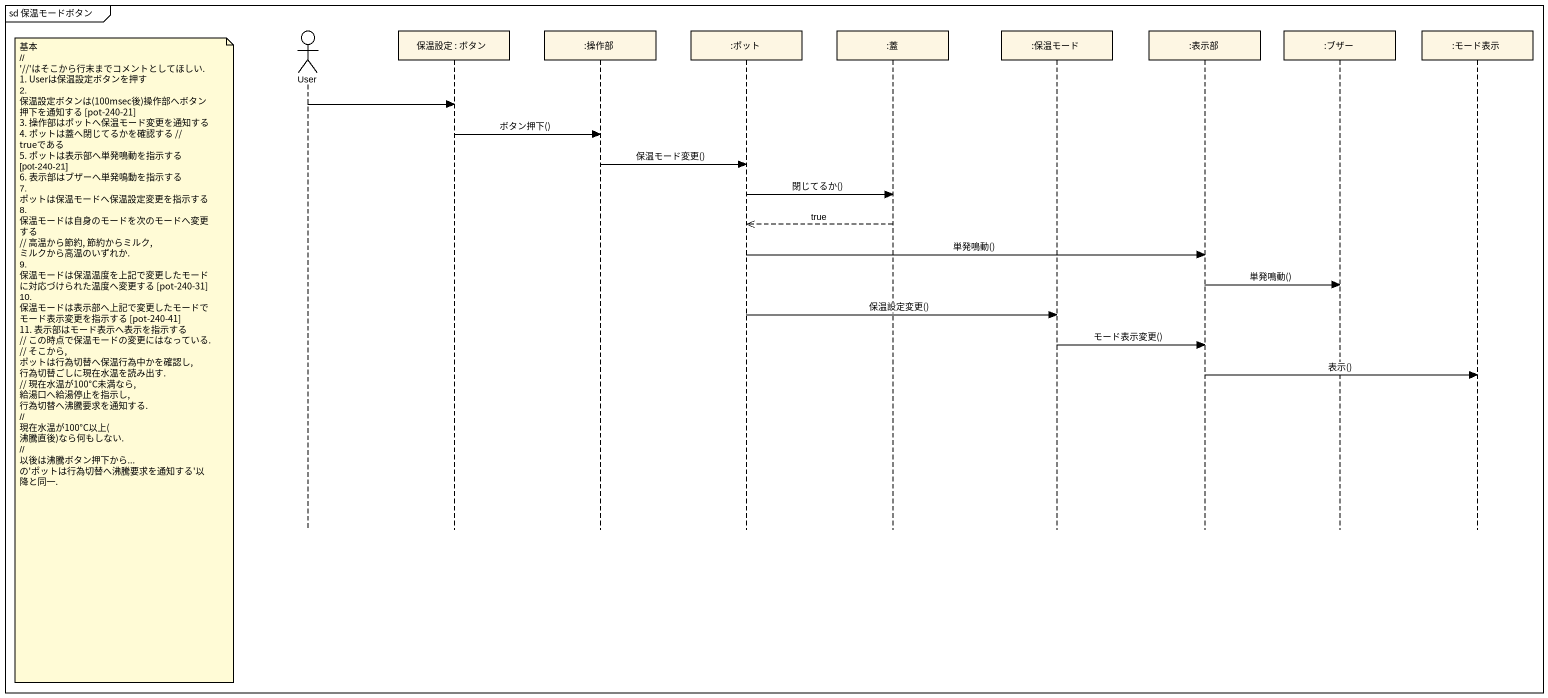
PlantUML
@startuml
mainframe sd 保温モードボタン
hide footbox
actor User
participant "保温設定 : ボタン" as 保温設定
participant ":操作部" as 操作部
participant ":ポット" as ポット
participant ":蓋" as 蓋
participant ":保温モード" as 保温モード
participant ":表示部" as 表示部
participant ":ブザー" as ブザー
participant ":モード表示" as モード表示

User -> 保温設定
保温設定 -> 操作部 : ボタン押下()
操作部 -> ポット : 保温モード変更()
ポット -> 蓋 : 閉じてるか()
蓋 -->> ポット : true
ポット -> 表示部 : 単発鳴動()
表示部 -> ブザー : 単発鳴動()
ポット -> 保温モード : 保温設定変更()
保温モード -> 表示部 : モード表示変更()
note left of User
  基本
  ~// '~//'はそこから行末までコメントとしてほしい.
  1. Userは保温設定ボタンを押す
  2. 保温設定ボタンは(100msec後)操作部へボタン押下を通知する [pot-240-21]
  3. 操作部はポットへ保温モード変更を通知する
  4. ポットは蓋へ閉じてるかを確認する // trueである
  5. ポットは表示部へ単発鳴動を指示する [pot-240-21]
  6. 表示部はブザーへ単発鳴動を指示する
  7. ポットは保温モードへ保温設定変更を指示する
  8. 保温モードは自身のモードを次のモードへ変更する
  // 高温から節約, 節約からミルク, ミルクから高温のいずれか.
  9. 保温モードは保温温度を上記で変更したモードに対応づけられた温度へ変更する [pot-240-31]
  10. 保温モードは表示部へ上記で変更したモードでモード表示変更を指示する [pot-240-41]
  11. 表示部はモード表示へ表示を指示する
  // この時点で保温モードの変更にはなっている.
  // そこから, ポットは行為切替へ保温行為中かを確認し, 行為切替ごしに現在水温を読み出す.
  // 現在水温が100°C未満なら, 給湯口へ給湯停止を指示し, 行為切替へ沸騰要求を通知する.
  // 現在水温が100°C以上(沸騰直後)なら何もしない.
  // 以後は沸騰ボタン押下から...の'ポットは行為切替へ沸騰要求を通知する'以降と同一.
end note
表示部 -> モード表示 : 表示()
@enduml
